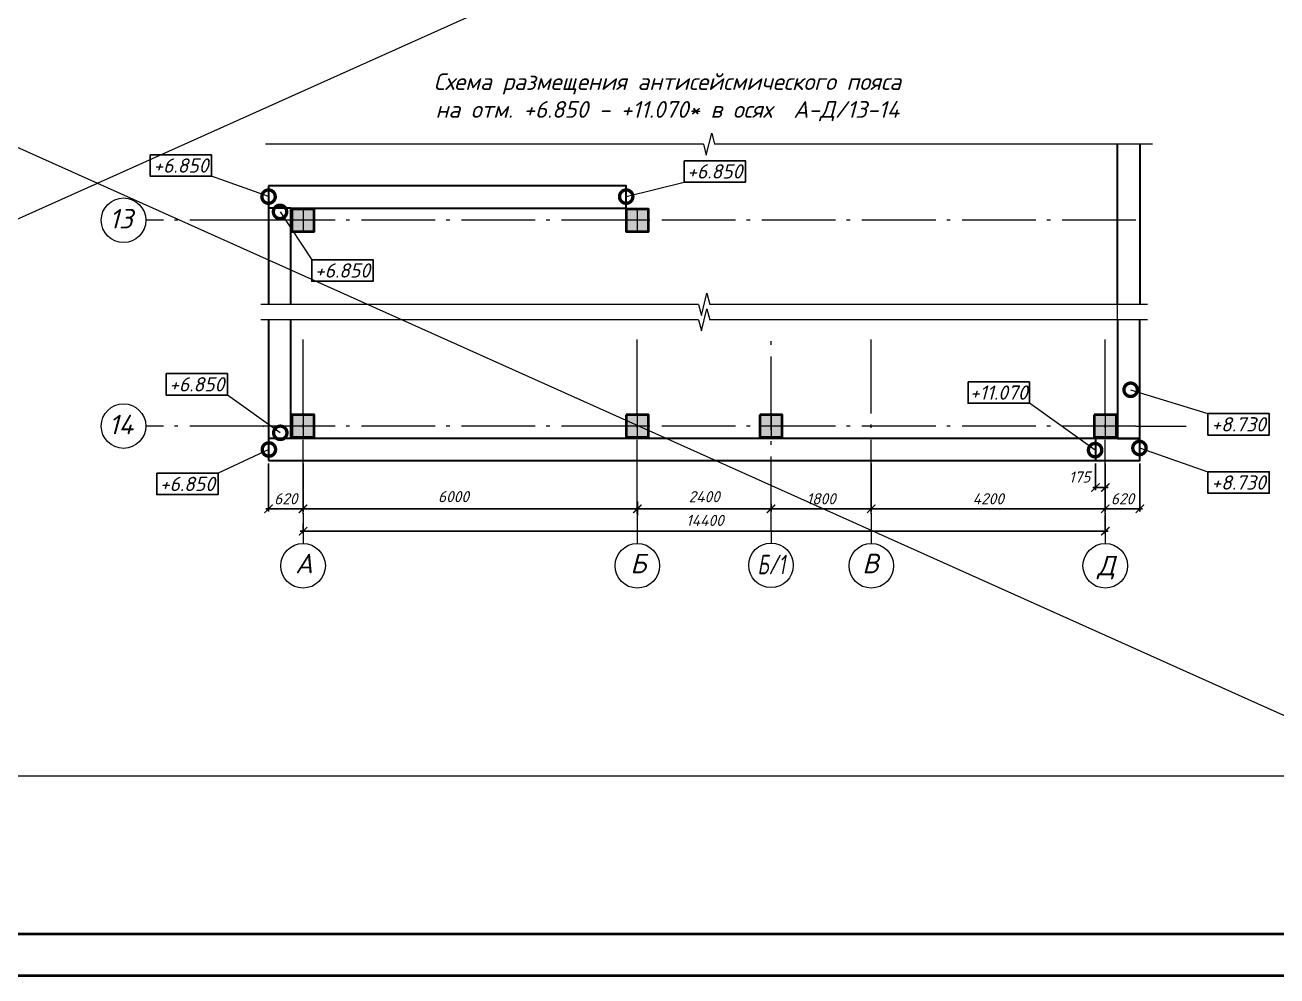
# Model space of a CAD drawing. Header units: millimetres. Extents: x -261261 to 40490, y -238222 to -44846.
# Drawn here: x -197658 to -175185, y -123214 to -106146 of the extents above; entities that cross this region are included whole.
import ezdxf
from ezdxf import colors
from ezdxf.entities.mleader import LeaderData, LeaderLine
from ezdxf.enums import TextEntityAlignment as Align
from ezdxf.math import Vec2, Vec3

# ---------------------------------------------------------------- set-up
doc = ezdxf.new("R2010")
doc.units = ezdxf.units.MM
doc.header["$MEASUREMENT"] = 0
doc.linetypes.add('Double Dashed', pattern=[1797.222233, 1325, -211.666656, 63.333344, -197.222233])
doc.layers.get('0').update_dxf_attribs({"lineweight": 5})
for name, color, linetype, lineweight in [('#Выноски', 150, 'Continuous', 15), ('#Оси', 7, 'Continuous', 5), ('0_Ном._пера__99', 7, 'Continuous', 40), ('колонны_Ном._пера__94', 252, 'Continuous', 13), ('колонны_Ном._пера__99', 7, 'Continuous', 40), ('оси_Ном._пера__96', 7, 'Continuous', 5), ('оси_Ном._пера__97', 7, 'Continuous', 20), ('размеры', 7, 'Continuous', 5)]:
    doc.layers.add(name, color=color, linetype=linetype, lineweight=lineweight)
for name, color, linetype in [('#стены наруж', 7, 'Continuous'), ('колонны', 7, 'Continuous'), ('текст', 7, 'Continuous')]:
    doc.layers.add(name, color=color, linetype=linetype)
doc.styles.add('GOST 2.304', font='isocpeui.ttf')
doc.styles.get("Standard").update_dxf_attribs({"font": 'isocpeui.ttf'})
doc.styles.add('STEP PR', font='isocpeui.ttf')
doc.dimstyles.get("Standard").update_dxf_attribs({"dimtxt": 200, "dimasz": 150, "dimexe": 50, "dimexo": 50, "dimgap": 80, "dimtad": 1, "dimdec": 0, "dimzin": 0, "dimdsep": 46, "dimtxsty": 'Standard', "dimblk": 'ARCHTICK', "dimcen": 5, "dimdle": 50, "dimadec": 0, "dimazin": 0, "dimtfac": 1, "dimtdec": 0, "dimtofl": 0, "dimtmove": 1, "dimatfit": 3, "dimfxl": 1, "dimtolj": 1, "dimtzin": 0, "dimarcsym": 0})

# ---------------------------------------------------------------- blocks, each defined once
blk = doc.blocks.new('Колонна_15_1', base_point=(22379, 71856))
at = {"layer": 'колонны_Ном._пера__94', "linetype": 'Continuous', "true_color": 0x7d7d7d}
blk.add_hatch(color=8, dxfattribs=at).paths.add_polyline_path([(22179, 71647), (22579, 71647), (22579, 72047), (22179, 72047)])
blk.add_hatch(color=8, dxfattribs=at).paths.add_polyline_path([(22179, 71647), (22579, 71647), (22579, 72047), (22179, 72047)])
at = {"layer": 'колонны_Ном._пера__99', "linetype": 'Continuous', "flags": 128}
blk.add_lwpolyline([(22179, 71647), (22579, 71647), (22579, 72047), (22179, 72047)], close=True, dxfattribs=at)
at = {"layer": 'колонны_Ном._пера__99', "color": 8, "linetype": 'Continuous', "true_color": 0x737373, "flags": 128}
blk.add_lwpolyline([(22179, 71647), (22579, 71647), (22579, 72047), (22179, 72047)], close=True, dxfattribs=at)
at = {"layer": 'оси_Ном._пера__96', "color": 253, "lineweight": 5, "true_color": 0x9c9c9c}
for points in [[(22379, 72047), (22379, 71647)], [(22379, 72047), (22379, 71647)], [(22179, 71847), (22579, 71847)], [(22179, 71847), (22579, 71847)]]:
    blk.add_lwpolyline(points, dxfattribs=at)
blk = doc.blocks.new('_ArchTick')
at = {"color": 0, "linetype": 'ByBlock', "const_width": 0.15}
blk.add_lwpolyline([(-0.5, -0.5), (0.5, 0.5)], dxfattribs=at)
blk = doc.blocks.new('*D366')
at = {"layer": 'Defpoints', "color": 0, "transparency": 16777216}
for p in [(-186667, -114646), (-184267, -114693), (-184267, -114829)]:
    blk.add_point(p, dxfattribs=at)
at = {"layer": 'размеры', "color": 0, "lineweight": -2, "transparency": 16777216}
for p, q in [((-186717, -114829), (-184217, -114829)), ((-186667, -114696), (-186667, -114879)), ((-184267, -114743), (-184267, -114879))]:
    blk.add_line(p, q, dxfattribs=at)
at = {"layer": 'размеры', "color": 0, "lineweight": -2, "transparency": 16777216, "xscale": 150, "yscale": 150, "zscale": 150, "rotation": 180}
blk.add_blockref('_ArchTick', (-186667, -114829), dxfattribs=at)
at = {"layer": 'размеры', "color": 0, "lineweight": -2, "transparency": 16777216, "xscale": 150, "yscale": 150, "zscale": 150}
blk.add_blockref('_ArchTick', (-184267, -114829), dxfattribs=at)
at = {"layer": 'размеры', "color": 0, "transparency": 16777216, "insert": (-185467, -114611), "char_height": 200, "attachment_point": 5}
blk.add_mtext('\\A1;2400', dxfattribs=at)
blk = doc.blocks.new('*D367')
at = {"layer": 'Defpoints', "color": 0, "transparency": 16777216}
for p in [(-192667, -115043), (-178267, -114895), (-178267, -115231)]:
    blk.add_point(p, dxfattribs=at)
at = {"layer": 'размеры', "color": 0, "lineweight": -2, "transparency": 16777216}
for p, q in [((-178267, -114945), (-178267, -115281)), ((-192717, -115231), (-178217, -115231)), ((-192667, -115093), (-192667, -115281))]:
    blk.add_line(p, q, dxfattribs=at)
at = {"layer": 'размеры', "color": 0, "lineweight": -2, "transparency": 16777216, "xscale": 150, "yscale": 150, "zscale": 150, "rotation": 180}
blk.add_blockref('_ArchTick', (-192667, -115231), dxfattribs=at)
at = {"layer": 'размеры', "color": 0, "lineweight": -2, "transparency": 16777216, "xscale": 150, "yscale": 150, "zscale": 150}
blk.add_blockref('_ArchTick', (-178267, -115231), dxfattribs=at)
at = {"layer": 'размеры', "color": 0, "transparency": 16777216, "insert": (-185453, -115037), "char_height": 200, "attachment_point": 5}
blk.add_mtext('\\A1;14400', dxfattribs=at)
blk = doc.blocks.new('*D368')
at = {"layer": 'Defpoints', "color": 0, "transparency": 16777216}
for p in [(-192667, -113965), (-186667, -114829), (-186667, -114998)]:
    blk.add_point(p, dxfattribs=at)
at = {"layer": 'размеры', "color": 0, "lineweight": -2, "transparency": 16777216}
for p, q in [((-192667, -114015), (-192667, -114879)), ((-192717, -114829), (-186617, -114829)), ((-186667, -114948), (-186667, -114779))]:
    blk.add_line(p, q, dxfattribs=at)
at = {"layer": 'размеры', "color": 0, "lineweight": -2, "transparency": 16777216, "xscale": 150, "yscale": 150, "zscale": 150, "rotation": 180}
blk.add_blockref('_ArchTick', (-192667, -114829), dxfattribs=at)
at = {"layer": 'размеры', "color": 0, "lineweight": -2, "transparency": 16777216, "xscale": 150, "yscale": 150, "zscale": 150}
blk.add_blockref('_ArchTick', (-186667, -114829), dxfattribs=at)
at = {"layer": 'размеры', "color": 0, "transparency": 16777216, "insert": (-189967, -114611), "char_height": 200, "attachment_point": 5}
blk.add_mtext('\\A1;6000', dxfattribs=at)
blk = doc.blocks.new('*U370')
at = {"color": 0, "linetype": 'ByBlock', "lineweight": -2}
for p, q in [((49.13, 0), (49.44, 1.25)), ((49.44, 1.25), (50.06, -1.25)), ((49.13, 0), (0, 0)), ((50.06, -1.25), (50.38, 0)), ((99.5, 0), (50.38, 0))]:
    blk.add_line(p, q, dxfattribs=at)
blk = doc.blocks.new('*D371')
at = {"layer": 'Defpoints', "color": 0, "transparency": 16777216}
for p in [(-182467, -113965), (-184267, -114693), (-182467, -114829)]:
    blk.add_point(p, dxfattribs=at)
at = {"layer": 'размеры', "color": 0, "lineweight": -2, "transparency": 16777216}
for p, q in [((-182467, -114015), (-182467, -114879)), ((-184317, -114829), (-182417, -114829)), ((-184267, -114743), (-184267, -114879))]:
    blk.add_line(p, q, dxfattribs=at)
at = {"layer": 'размеры', "color": 0, "lineweight": -2, "transparency": 16777216, "xscale": 150, "yscale": 150, "zscale": 150, "rotation": 180}
blk.add_blockref('_ArchTick', (-184267, -114829), dxfattribs=at)
at = {"layer": 'размеры', "color": 0, "lineweight": -2, "transparency": 16777216, "xscale": 150, "yscale": 150, "zscale": 150}
blk.add_blockref('_ArchTick', (-182467, -114829), dxfattribs=at)
at = {"layer": 'размеры', "color": 0, "transparency": 16777216, "insert": (-183367, -114649), "char_height": 200, "attachment_point": 5}
blk.add_mtext('\\A1;1800', dxfattribs=at)
blk = doc.blocks.new('*D372')
at = {"layer": 'Defpoints', "color": 0, "transparency": 16777216}
for p in [(-182467, -113965), (-178267, -113965), (-178267, -114829)]:
    blk.add_point(p, dxfattribs=at)
at = {"layer": 'размеры', "color": 0, "lineweight": -2, "transparency": 16777216}
for p, q in [((-182467, -114015), (-182467, -114879)), ((-178267, -114015), (-178267, -114879)), ((-182517, -114829), (-178217, -114829))]:
    blk.add_line(p, q, dxfattribs=at)
at = {"layer": 'размеры', "color": 0, "lineweight": -2, "transparency": 16777216, "xscale": 150, "yscale": 150, "zscale": 150, "rotation": 180}
blk.add_blockref('_ArchTick', (-182467, -114829), dxfattribs=at)
at = {"layer": 'размеры', "color": 0, "lineweight": -2, "transparency": 16777216, "xscale": 150, "yscale": 150, "zscale": 150}
blk.add_blockref('_ArchTick', (-178267, -114829), dxfattribs=at)
at = {"layer": 'размеры', "color": 0, "transparency": 16777216, "insert": (-180367, -114649), "char_height": 200, "attachment_point": 5}
blk.add_mtext('\\A1;4200', dxfattribs=at)
blk = doc.blocks.new('*D373')
at = {"layer": 'Defpoints', "color": 0, "transparency": 16777216}
for p in [(-178267, -113965), (-177647, -113965), (-177647, -114829)]:
    blk.add_point(p, dxfattribs=at)
at = {"layer": 'размеры', "color": 0, "lineweight": -2, "transparency": 16777216}
for p, q in [((-178267, -114015), (-178267, -114879)), ((-177647, -114015), (-177647, -114879)), ((-178317, -114829), (-177597, -114829))]:
    blk.add_line(p, q, dxfattribs=at)
at = {"layer": 'размеры', "color": 0, "lineweight": -2, "transparency": 16777216, "xscale": 150, "yscale": 150, "zscale": 150, "rotation": 180}
blk.add_blockref('_ArchTick', (-178267, -114829), dxfattribs=at)
at = {"layer": 'размеры', "color": 0, "lineweight": -2, "transparency": 16777216, "xscale": 150, "yscale": 150, "zscale": 150}
blk.add_blockref('_ArchTick', (-177647, -114829), dxfattribs=at)
at = {"layer": 'размеры', "color": 0, "transparency": 16777216, "insert": (-177957, -114649), "char_height": 200, "attachment_point": 5}
blk.add_mtext('\\A1;620', dxfattribs=at)
blk = doc.blocks.new('*D374')
at = {"layer": 'Defpoints', "color": 0, "transparency": 16777216}
for p in [(-193287, -113965), (-192667, -113965), (-193287, -114829)]:
    blk.add_point(p, dxfattribs=at)
at = {"layer": 'размеры', "color": 0, "lineweight": -2, "transparency": 16777216}
for p, q in [((-193287, -114015), (-193287, -114879)), ((-192667, -114015), (-192667, -114879)), ((-192617, -114829), (-193337, -114829))]:
    blk.add_line(p, q, dxfattribs=at)
at = {"layer": 'размеры', "color": 0, "lineweight": -2, "transparency": 16777216, "xscale": 150, "yscale": 150, "zscale": 150, "rotation": 180}
blk.add_blockref('_ArchTick', (-193287, -114829), dxfattribs=at)
at = {"layer": 'размеры', "color": 0, "lineweight": -2, "transparency": 16777216, "xscale": 150, "yscale": 150, "zscale": 150}
blk.add_blockref('_ArchTick', (-192667, -114829), dxfattribs=at)
at = {"layer": 'размеры', "color": 0, "transparency": 16777216, "insert": (-192977, -114649), "char_height": 200, "attachment_point": 5}
blk.add_mtext('\\A1;620', dxfattribs=at)
blk = doc.blocks.new('*D375')
at = {"layer": 'Defpoints', "color": 0, "transparency": 16777216}
for p in [(-178442, -113965), (-178267, -113965), (-178267, -114447)]:
    blk.add_point(p, dxfattribs=at)
at = {"layer": 'размеры', "color": 0, "lineweight": -2, "transparency": 16777216}
for p, q in [((-178442, -114015), (-178442, -114497)), ((-178267, -114015), (-178267, -114497)), ((-178492, -114447), (-178217, -114447))]:
    blk.add_line(p, q, dxfattribs=at)
at = {"layer": 'размеры', "color": 0, "lineweight": -2, "transparency": 16777216, "xscale": 150, "yscale": 150, "zscale": 150, "rotation": 180}
blk.add_blockref('_ArchTick', (-178442, -114447), dxfattribs=at)
at = {"layer": 'размеры', "color": 0, "lineweight": -2, "transparency": 16777216, "xscale": 150, "yscale": 150, "zscale": 150}
blk.add_blockref('_ArchTick', (-178267, -114447), dxfattribs=at)
at = {"layer": 'размеры', "color": 0, "transparency": 16777216, "insert": (-178726, -114259), "char_height": 200, "attachment_point": 5}
blk.add_mtext('\\A1;175', dxfattribs=at)
blk = doc.blocks.new('_DotSmall')
at = {"color": 0, "linetype": 'ByBlock', "const_width": 0.5}
blk.add_lwpolyline([(-0.0625, 0, 1), (0.0625, 0, 1)], format="xyb", close=True, dxfattribs=at)

msp = doc.modelspace()

# ---------------------------------------------------------------- linework, layer by layer
at = {"layer": '#стены наруж', "lineweight": 30}
for points in [[(-178047.1, -111161.5), (-178047.1, -108283.9)], [(-177647.1, -108283.9), (-177647.1, -111161.5)], [(-186867.1, -109430.4), (-186867.1, -109030.4), (-193287.1, -109030.4), (-193287.1, -109030.4)], [(-193287.1, -109030.4), (-193287.1, -111161.5)], [(-192887.1, -109430.4), (-193287.1, -109430.4)], [(-192887.1, -111161.5), (-192887.1, -109430.4), (-186867.1, -109430.4)], [(-193287.1, -111437.4), (-193287.2, -113364.7)], [(-192887.1, -113564.4), (-192887.1, -111437.4)], [(-178047.1, -111437.4), (-178047.1, -113565), (-178047.1, -113565), (-177647.1, -113565), (-177647.1, -111437.4)], [(-193287.2, -112120.3), (-193287.2, -113965)], [(-193287.1, -113965), (-177647.1, -113965), (-177647.1, -113565.4), (-192887.1, -113564.4), (-192887.1, -112120.3)], [(-192887.1, -113564.4), (-193287.2, -113564.4)], [(-178442.1, -113564.4), (-178442.1, -113965)]]:
    msp.add_lwpolyline(points, dxfattribs=at)
at = {"color": 3, "lineweight": 40}
for points in [[(-238376.9, -44845.8), (-11282.4, -44845.8), (-11282.4, -123214.4), (-238376.9, -123214.4)], [(-237626.3, -45596.4), (-12033, -45596.4), (-12033, -122463.8), (-237626.3, -122463.8)]]:
    msp.add_lwpolyline(points, close=True, dxfattribs=at)
msp.add_lwpolyline([(-220094.7, -98336.6), (-172624.4, -98336.6), (-172624.4, -119626.1), (-220094.7, -119626.1)], close=True)
for points in [[(-220094.7, -98336.6), (-172624.4, -119626.1)], [(-220094.7, -119626.1), (-172624.4, -98336.6)], [(-178047.1, -111437.4), (-178047.1, -111161.5)]]:
    msp.add_lwpolyline(points)
at = {"layer": 'оси_Ном._пера__96', "linetype": 'Double Dashed'}
for p, q in [((-193377.9, -109650.4), (-195490.5, -109650.4)), ((-186667.1, -114914.9), (-186667.1, -111672.5)), ((-184267.1, -115217.4), (-184267.1, -111672.5)), ((-182467.1, -114914.9), (-182467.1, -111672.5)), ((-178267.1, -114914.9), (-178267.1, -111672.5)), ((-193377.9, -113344.7), (-195490.5, -113344.7)), ((-177715.7, -113344.7), (-176815.7, -113344.7)), ((-192667.1, -114914.9), (-192667.1, -115452.7)), ((-186667.1, -114914.9), (-186667.1, -115452.7)), ((-182467.1, -114914.9), (-182467.1, -115452.7)), ((-178267.1, -114914.9), (-178267.1, -115452.7)), ((-184267.1, -115217.4), (-184267.1, -115443.6))]:
    msp.add_line(p, q, dxfattribs=at)
at = {"layer": 'оси_Ном._пера__96', "linetype": 'Double Dashed', "lineweight": 5}
for p, q in [((-177715.7, -109650.4), (-193377.9, -109650.4)), ((-192667.1, -114914.9), (-192667.1, -111672.5)), ((-177715.7, -113344.7), (-193377.9, -113344.7))]:
    msp.add_line(p, q, dxfattribs=at)
at = {"layer": 'оси_Ном._пера__96', "linetype": 'Double Dashed'}
for p in [(-193377.9, -113344.7), (-193377.9, -113344.7), (-192667.1, -114914.9), (-192667.1, -114914.9), (-186667.1, -114914.9), (-186667.1, -114914.9), (-182467.1, -114914.9), (-182467.1, -114914.9), (-178267.1, -114914.9), (-178267.1, -114914.9)]:
    msp.add_point(p, dxfattribs=at)
at = {"layer": 'оси_Ном._пера__97', "linetype": 'Continuous'}
for centre, major_axis, start_param, end_param in [((-195890.5, -109650.4), (282.8, 282.8), 2.3561945, 8.6393798), ((-195890.5, -113344.7), (282.8, 282.8), 2.3561945, 8.6393798), ((-192667.1, -115852.7), (282.8, 282.8), 0.7853982, 7.0685835), ((-186667.1, -115852.7), (282.8, 282.8), 0.7853982, 7.0685835), ((-184267.1, -115843.6), (282.8, 282.8), 0.7853982, 7.0685835), ((-182467.1, -115852.7), (282.8, 282.8), 0.7853982, 7.0685835), ((-178267.1, -115852.7), (282.8, -282.8), 2.3561945, 8.6393798)]:
    msp.add_ellipse(centre, major_axis=major_axis, ratio=1, start_param=start_param, end_param=end_param, dxfattribs=at)
at = {"layer": 'текст'}
for points in [[(-195411.9, -108475.9), (-194309.9, -108475.9), (-194309.9, -108859.9), (-195411.9, -108859.9), (-195411.9, -108475.9)], [(-185828.3, -108581.2), (-184726.3, -108581.2), (-184726.3, -108965.2), (-185828.3, -108965.2), (-185828.3, -108581.2)], [(-192511.2, -110359.5), (-191409.2, -110359.5), (-191409.2, -110743.5), (-192511.2, -110743.5), (-192511.2, -110359.5)], [(-195127.4, -112402.8), (-194025.5, -112402.8), (-194025.5, -112786.8), (-195127.4, -112786.8), (-195127.4, -112402.8)], [(-180730.1, -112551.2), (-179628.1, -112551.2), (-179628.1, -112935.2), (-180730.1, -112935.2), (-180730.1, -112551.2)], [(-176425.7, -113120.8), (-175323.7, -113120.8), (-175323.7, -113504.8), (-176425.7, -113504.8), (-176425.7, -113120.8)], [(-195295.1, -114190.8), (-194193.1, -114190.8), (-194193.1, -114574.8), (-195295.1, -114574.8), (-195295.1, -114190.8)], [(-176425.7, -114165.5), (-175323.7, -114165.5), (-175323.7, -114549.5), (-176425.7, -114549.5), (-176425.7, -114165.5)]]:
    msp.add_lwpolyline(points, dxfattribs=at)

# ---------------------------------------------------------------- block references
at = {"xscale": -160, "yscale": 160, "zscale": 160, "rotation": 180}
for p in [(-193340.8, -108283.9), (-193427.2, -111161.5), (-193427.2, -111437.4)]:
    msp.add_blockref('*U370', p, dxfattribs=at)
at = {"layer": 'колонны', "rotation": 270}
for p in [(-192658.2, -109650.4), (-186658.2, -109650.4), (-192658.2, -113344.4), (-186658.2, -113344.4), (-184258.2, -113344.4), (-178258.2, -113345)]:
    msp.add_blockref('Колонна_15_1', p, dxfattribs=at)

# ---------------------------------------------------------------- texts
at = {"layer": '#Оси', "linetype": 'Continuous', "ltscale": 100, "style": 'GOST 2.304'}
for s, p in [('13', (-195936.1, -109622.4)), ('14', (-195936.1, -113316.8)), ('А', (-192650.9, -115811.6)), ('Б', (-186650.9, -115811.6)), ('В', (-182482.1, -115811.6)), ('Д', (-178250.9, -115848.1))]:
    msp.add_text(s, height=350, dxfattribs=at).set_placement(p, align=Align.MIDDLE_CENTER)
at = {"layer": '#Оси', "linetype": 'Continuous', "ltscale": 100, "style": 'GOST 2.304', "width": 0.7}
msp.add_text('Б/1', height=350, dxfattribs=at).set_placement((-184262.2, -115829.2), align=Align.MIDDLE_CENTER)
at = {"layer": '0_Ном._пера__99', "linetype": 'Continuous', "insert": (-186127.3, -107442.2), "char_height": 300, "width": 13333.176, "attachment_point": 5}
msp.add_mtext('Схема размещения антисейсмического пояса\\Pна отм. {\\C1;+6.850 - +11.070* в осях  A-Д/13-14}', dxfattribs=at)
at = {"layer": 'текст', "color": 1, "style": 'STEP PR'}
for s, p in [('+6.850', (-194860.9, -108667.9)), ('+6.850', (-185277.3, -108773.2)), ('+6.850', (-191960.2, -110551.5)), ('+6.850', (-194576.4, -112594.8)), ('+11.070', (-180179.1, -112743.2)), ('+6.850', (-194744.1, -114382.8)), ('+8.730', (-175874.7, -114357.5))]:
    msp.add_text(s, height=256, dxfattribs=at).set_placement(p, align=Align.MIDDLE_CENTER)
at = {"layer": 'текст', "style": 'STEP PR'}
msp.add_text('+8.730', height=256, dxfattribs=at).set_placement((-175874.7, -113312.8), align=Align.MIDDLE_CENTER)

# ---------------------------------------------------------------- dimensions: what is measured, and where the dimension line sits
at = {"layer": 'размеры'}
for base, p1, p2, picture, middle in [((-193287.2, -114828.8), (-192667.1, -113965), (-193287.2, -113965), '*D374', (-192977.2, -114648.8)), ((-182467.1, -114828.8), (-184267.1, -114692.7), (-182467.1, -113965), '*D371', (-183367.1, -114648.8)), ((-178267.1, -114828.8), (-182467.1, -113965), (-178267.1, -113965), '*D372', (-180367.1, -114648.8)), ((-177647.1, -114828.8), (-178267.1, -113965), (-177647.1, -113965), '*D373', (-177957.1, -114648.8))]:
    dim = msp.add_linear_dim(base=base, p1=p1, p2=p2, dimstyle='Standard', dxfattribs=at)
    dim.commit()
    dim.dimension.update_dxf_attribs({"geometry": picture, "text_midpoint": middle})
for base, p1, p2, picture, middle in [((-186667.1, -114828.8), (-192667.1, -113965), (-186667.1, -114997.9), '*D368', (-189967.1, -114790.7)), ((-178267.1, -114446.9), (-178442.1, -113965), (-178267.1, -113965), '*D375', (-178725.6, -114440.5)), ((-184267.1, -114828.8), (-186667.1, -114645.8), (-184267.1, -114692.7), '*D366', (-185467.1, -114790.7)), ((-178267.1, -115230.8), (-192667.1, -115043.1), (-178267.1, -114894.9), '*D367', (-185452.9, -115216.6))]:
    dim = msp.add_linear_dim(base=base, p1=p1, p2=p2, dimstyle='Standard', dxfattribs=at)
    dim.commit()
    dim.dimension.update_dxf_attribs({"geometry": picture, "text_midpoint": middle, "dimtype": 160})

# ---------------------------------------------------------------- leaders
at = {"layer": '#Выноски'}
ml = msp.add_multileader_mtext('Standard', dxfattribs=at)
ml.set_content('\\A1; ', color=256, style='STEP PR')
ml.set_leader_properties(color=256, linetype='ByLayer', lineweight=-1)
ml.set_arrow_properties(name='DOTSMALL')
ml.build(insert=Vec2(0, 0))
ml.multileader.update_dxf_attribs({"text_left_attachment_type": 6, "text_right_attachment_type": 6, "dogleg_length": 0, "arrow_head_size": 480, "scale": 0.8})
ctx = ml.context
ctx.base_point, ctx.scale, ctx.char_height, ctx.arrow_head_size, ctx.landing_gap_size, ctx.plane_origin = Vec3(-195008.1, -108859.9), 0.8, 480, 480, 200, Vec3(-138273.3, -156290.2)
ctx.left_attachment, ctx.right_attachment, ctx.text_align_type = 6, 6, 1
notes = []
notes.append((ctx, [(1, (1, 1, 0), (-194309.9, -108859.9), (-1, 0), 0, [(1, [(-193287.1, -109225.8)], 0, [])])]))
ctx.mtext.insert, ctx.mtext.rotation, ctx.mtext.width, ctx.mtext.defined_height, ctx.mtext.alignment, ctx.mtext.flow_direction = Vec3(-194659, -108379.9), 6.2831853, 1386.881, 464.8, 2, 5
ml = msp.add_multileader_mtext('Standard', dxfattribs=at)
ml.set_content('\\A1; ', color=256, style='STEP PR')
ml.set_leader_properties(color=256, linetype='ByLayer', lineweight=-1)
ml.set_arrow_properties(name='DOTSMALL')
ml.build(insert=Vec2(0, 0))
ml.multileader.update_dxf_attribs({"text_left_attachment_type": 6, "text_right_attachment_type": 6, "dogleg_length": 0, "arrow_head_size": 480, "scale": 0.8})
ctx = ml.context
ctx.base_point, ctx.scale, ctx.char_height, ctx.arrow_head_size, ctx.landing_gap_size, ctx.plane_origin = Vec3(-185828.3, -108965.2), 0.8, 480, 480, 200, Vec3(-129625.5, -156290.2)
ctx.left_attachment, ctx.right_attachment, ctx.text_align_type = 6, 6, 1
notes.append((ctx, [(0, (1, 1, 0), (-185828.3, -108965.2), (1, 0), 0, [(1, [(-186867.1, -109225.8)], 0, [])])]))
ctx.mtext.insert, ctx.mtext.rotation, ctx.mtext.width, ctx.mtext.defined_height, ctx.mtext.alignment, ctx.mtext.flow_direction = Vec3(-185479.2, -108485.2), 6.2831853, 1386.881, 464.8, 2, 5
ml = msp.add_multileader_mtext('Standard', dxfattribs=at)
ml.set_content('\\A1; ', color=256, style='STEP PR')
ml.set_leader_properties(color=256, linetype='ByLayer', lineweight=-1)
ml.set_arrow_properties(name='DOTSMALL')
ml.build(insert=Vec2(0, 0))
ml.multileader.update_dxf_attribs({"text_left_attachment_type": 6, "text_right_attachment_type": 6, "dogleg_length": 0, "arrow_head_size": 480, "scale": 0.8})
ctx = ml.context
ctx.base_point, ctx.scale, ctx.char_height, ctx.arrow_head_size, ctx.landing_gap_size, ctx.plane_origin = Vec3(-192511.2, -110359.5), 0.8, 480, 480, 200, Vec3(-138273.3, -158293.2)
ctx.left_attachment, ctx.right_attachment, ctx.text_align_type = 6, 6, 1
notes.append((ctx, [(0, (1, 1, 0), (-192511.2, -110359.5), (1, 0), 0, [(1, [(-193081, -109499.5)], 0, [])])]))
ctx.mtext.insert, ctx.mtext.rotation, ctx.mtext.width, ctx.mtext.defined_height, ctx.mtext.alignment, ctx.mtext.flow_direction = Vec3(-192162.1, -109879.5), 6.2831853, 1386.881, 464.8, 2, 5
ml = msp.add_multileader_mtext('Standard', dxfattribs=at)
ml.set_content('\\A1; ', color=256, style='STEP PR')
ml.set_leader_properties(color=256, linetype='ByLayer', lineweight=-1)
ml.set_arrow_properties(name='DOTSMALL')
ml.build(insert=Vec2(0, 0))
ml.multileader.update_dxf_attribs({"text_left_attachment_type": 6, "text_right_attachment_type": 6, "dogleg_length": 0, "arrow_head_size": 480, "scale": 0.8})
ctx = ml.context
ctx.base_point, ctx.scale, ctx.char_height, ctx.arrow_head_size, ctx.landing_gap_size, ctx.plane_origin = Vec3(-194723.6, -112786.8), 0.8, 480, 480, 200, Vec3(-138284.4, -160371.8)
ctx.left_attachment, ctx.right_attachment, ctx.text_align_type = 6, 6, 1
notes.append((ctx, [(1, (1, 1, 0), (-194025.5, -112786.8), (-1, 0), 0, [(1, [(-193076, -113465.4)], 0, [])])]))
ctx.mtext.insert, ctx.mtext.rotation, ctx.mtext.width, ctx.mtext.defined_height, ctx.mtext.alignment, ctx.mtext.flow_direction = Vec3(-194374.6, -112306.8), 6.2831853, 1386.881, 464.8, 2, 5
ml = msp.add_multileader_mtext('Standard', dxfattribs=at)
ml.set_content('\\A1; ', color=256, style='STEP PR')
ml.set_leader_properties(color=256, linetype='ByLayer', lineweight=-1)
ml.set_arrow_properties(name='DOTSMALL')
ml.build(insert=Vec2(0, 0))
ml.multileader.update_dxf_attribs({"text_left_attachment_type": 6, "text_right_attachment_type": 6, "dogleg_length": 0, "arrow_head_size": 480, "scale": 0.8})
ctx = ml.context
ctx.base_point, ctx.scale, ctx.char_height, ctx.arrow_head_size, ctx.landing_gap_size, ctx.plane_origin = Vec3(-180326.3, -112935.2), 0.8, 480, 480, 200, Vec3(-123523.2, -162228.7)
ctx.left_attachment, ctx.right_attachment, ctx.text_align_type = 6, 6, 1
notes.append((ctx, [(1, (1, 1, 0), (-179628.1, -112935.2), (-1, 0), 0, [(1, [(-178449.9, -113776.3)], 0, [])])]))
ctx.mtext.insert, ctx.mtext.rotation, ctx.mtext.width, ctx.mtext.defined_height, ctx.mtext.alignment, ctx.mtext.flow_direction = Vec3(-179977.2, -112455.2), 6.2831853, 1386.881, 464.8, 2, 5
ml = msp.add_multileader_mtext('Standard', dxfattribs=at)
ml.set_content('\\A1; ', color=256, style='STEP PR')
ml.set_leader_properties(color=256, linetype='ByLayer', lineweight=-1)
ml.set_arrow_properties(name='DOTSMALL')
ml.build(insert=Vec2(0, 0))
ml.multileader.update_dxf_attribs({"text_left_attachment_type": 6, "text_right_attachment_type": 6, "dogleg_length": 0, "arrow_head_size": 480, "scale": 0.8})
ctx = ml.context
ctx.base_point, ctx.scale, ctx.char_height, ctx.arrow_head_size, ctx.landing_gap_size, ctx.plane_origin = Vec3(-176425.7, -113120.8), 0.8, 480, 480, 200, Vec3(-119036.9, -161251)
ctx.left_attachment, ctx.right_attachment, ctx.text_align_type = 6, 6, 1
notes.append((ctx, [(0, (1, 1, 0), (-176425.7, -113120.8), (1, 0), 0, [(1, [(-177811.5, -112692.9)], 0, [])])]))
ctx.mtext.insert, ctx.mtext.rotation, ctx.mtext.width, ctx.mtext.defined_height, ctx.mtext.alignment, ctx.mtext.flow_direction = Vec3(-176076.6, -112640.8), 6.2831853, 1386.881, 464.8, 2, 5
ml = msp.add_multileader_mtext('Standard', dxfattribs=at)
ml.set_content('\\A1; ', color=256, style='STEP PR')
ml.set_leader_properties(color=256, linetype='ByLayer', lineweight=-1)
ml.set_arrow_properties(name='DOTSMALL')
ml.build(insert=Vec2(0, 0))
ml.multileader.update_dxf_attribs({"text_left_attachment_type": 6, "text_right_attachment_type": 6, "dogleg_length": 0, "arrow_head_size": 480, "scale": 0.8})
ctx = ml.context
ctx.base_point, ctx.scale, ctx.char_height, ctx.arrow_head_size, ctx.landing_gap_size, ctx.plane_origin = Vec3(-194891.3, -114190.8), 0.8, 480, 480, 200, Vec3(-138354.2, -162217.2)
ctx.left_attachment, ctx.right_attachment, ctx.text_align_type = 6, 6, 1
notes.append((ctx, [(1, (1, 1, 0), (-194193.1, -114190.8), (-1, 0), 0, [(1, [(-193280.8, -113764.8)], 0, [])])]))
ctx.mtext.insert, ctx.mtext.rotation, ctx.mtext.width, ctx.mtext.defined_height, ctx.mtext.alignment, ctx.mtext.flow_direction = Vec3(-194542.2, -113710.8), 6.2831853, 1386.881, 464.8, 2, 5
ml = msp.add_multileader_mtext('Standard', dxfattribs=at)
ml.set_content('\\A1; ', color=256, style='STEP PR')
ml.set_leader_properties(color=256, linetype='ByLayer', lineweight=-1)
ml.set_arrow_properties(name='DOTSMALL')
ml.build(insert=Vec2(0, 0))
ml.multileader.update_dxf_attribs({"text_left_attachment_type": 6, "text_right_attachment_type": 6, "dogleg_length": 0, "arrow_head_size": 480, "scale": 0.8})
ctx = ml.context
ctx.base_point, ctx.scale, ctx.char_height, ctx.arrow_head_size, ctx.landing_gap_size, ctx.plane_origin = Vec3(-176425.7, -114165.5), 0.8, 480, 480, 200, Vec3(-119036.9, -162295.7)
ctx.left_attachment, ctx.right_attachment, ctx.text_align_type = 6, 6, 1
notes.append((ctx, [(0, (1, 1, 0), (-176425.7, -114165.5), (1, 0), 0, [(1, [(-177653.6, -113737.7)], 0, [])])]))
ctx.mtext.insert, ctx.mtext.rotation, ctx.mtext.width, ctx.mtext.defined_height, ctx.mtext.alignment, ctx.mtext.flow_direction = Vec3(-176076.6, -113685.5), 6.2831853, 1386.881, 464.8, 2, 5
for ctx, leaders in notes:
    for number, flags, end, landing, length, lines in leaders:
        leader = LeaderData()
        leader.index, (leader.has_last_leader_line, leader.has_dogleg_vector, leader.attachment_direction) = number, flags
        leader.last_leader_point, leader.dogleg_vector, leader.dogleg_length = Vec3(end), Vec3(landing), length
        for number, points, colour, breaks in lines:
            line = LeaderLine()
            line.index, line.vertices, line.color, line.breaks = number, Vec3.list(points), colors.encode_raw_color(colour), breaks
            leader.lines.append(line)
        ctx.leaders.append(leader)

doc.saveas('drawing.dxf')
